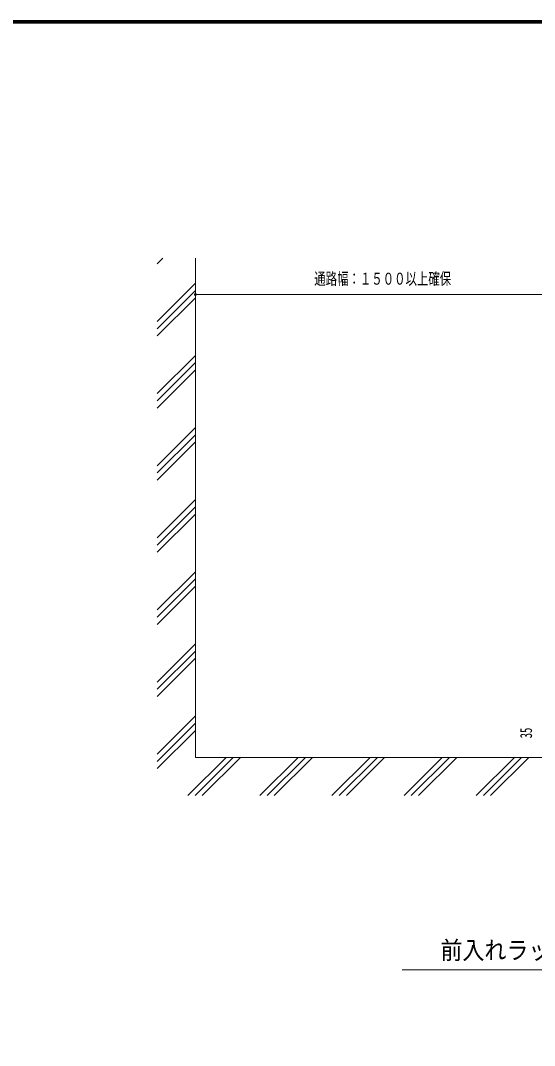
# Model space of a CAD drawing. Units: millimetres, scale not verified. Extents: x -5740 to 5740, y -4020 to 4020.
# Drawn here: x 799 to 2816, y 0 to 4020 of the extents above; entities that cross this region are included whole.
import ezdxf
from ezdxf.enums import TextEntityAlignment as Align

# ---------------------------------------------------------------- set-up
doc = ezdxf.new("R2010")
doc.units = ezdxf.units.MM
doc.header["$LTSCALE"] = 10
for name, color, linetype, lineweight in [('0-3_2-03BODL', 2, 'Continuous', 18), ('0-E_2-F', 3, 'Continuous', 18), ('1-2_F-F4PAPAER', 5, 'Continuous', 18)]:
    doc.layers.add(name, color=color, linetype=linetype, lineweight=lineweight)
doc.styles.add('ＭＳ ゴシック', font='')
doc.styles.get('ＭＳ ゴシック').set_extended_font_data('MS Gothic')

msp = doc.modelspace()

# ---------------------------------------------------------------- linework, layer by layer
at = {"layer": '0-3_2-03BODL', "color": 4}
for p, q in [((1335.32, 3065.94), (1357.89, 3088.51)), ((1335.32, 2839.66), (1485.32, 2989.66)), ((1335.32, 2811.38), (1485.32, 2961.38)), ((1335.32, 2783.09), (1485.32, 2933.09)), ((1335.32, 2556.82), (1485.32, 2706.82)), ((1335.32, 2528.54), (1485.32, 2678.54)), ((1335.32, 2500.25), (1485.32, 2650.25)), ((1335.32, 2273.98), (1485.32, 2423.98)), ((1335.32, 2245.69), (1485.32, 2395.69)), ((1335.32, 2217.41), (1485.32, 2367.41)), ((1335.32, 1991.14), (1485.32, 2141.14)), ((1335.32, 1962.85), (1485.32, 2112.85)), ((1335.32, 1934.57), (1485.32, 2084.57)), ((1335.32, 1708.29), (1485.32, 1858.29)), ((1335.32, 1680.01), (1485.32, 1830.01)), ((1335.32, 1651.72), (1485.32, 1801.72)), ((1335.32, 1425.45), (1485.32, 1575.45)), ((1335.32, 1397.17), (1485.32, 1547.17)), ((1335.32, 1368.88), (1485.32, 1518.88)), ((1335.32, 1142.61), (1485.32, 1292.61)), ((1335.32, 1114.32), (1485.32, 1264.32)), ((1335.32, 1086.04), (1485.32, 1236.04)), ((1455.82, 980.27), (1605.82, 1130.27)), ((1484.11, 980.27), (1634.11, 1130.27)), ((1512.39, 980.27), (1662.39, 1130.27)), ((1738.66, 980.27), (1888.66, 1130.27)), ((1766.95, 980.27), (1916.95, 1130.27)), ((1795.23, 980.27), (1945.23, 1130.27)), ((2021.51, 980.27), (2171.51, 1130.27)), ((2049.79, 980.27), (2199.79, 1130.27)), ((2078.08, 980.27), (2228.08, 1130.27)), ((2304.35, 980.27), (2454.35, 1130.27)), ((2332.63, 980.27), (2482.63, 1130.27)), ((2360.92, 980.27), (2510.92, 1130.27)), ((2587.19, 980.27), (2737.19, 1130.27)), ((2615.48, 980.27), (2765.48, 1130.27)), ((2643.76, 980.27), (2793.76, 1130.27))]:
    msp.add_line(p, q, dxfattribs=at)
at = {"layer": '0-3_2-03BODL', "color": 7}
for p, q in [((1485.32, 1130.27), (1485.32, 3088.51)), ((4915.32, 1130.27), (1485.32, 1130.27))]:
    msp.add_line(p, q, dxfattribs=at)
at = {"layer": '0-E_2-F'}
for p, q in [((2985.32, 2945.18), (1485.32, 2945.18)), ((2297.43, 297.51), (4217.43, 297.51))]:
    msp.add_line(p, q, dxfattribs=at)
for start, end in [(0, 180), (180, 0)]:
    msp.add_arc((1485.32, 2945.18), 4, start, end, dxfattribs=at)
at = {"layer": '1-2_F-F4PAPAER'}
for points in [[(-5740, -4019.87), (5740, -4019.87), (5740, 4020.13), (-5740, 4020.13)], [(-5739, -4018.87), (5739, -4018.87), (5739, 4019.13), (-5739, 4019.13)], [(-5738, -4017.87), (-5738, 4018.13), (5738, 4018.13), (5738, -4017.87)], [(-5737, -4016.87), (5737, -4016.87), (5737, 4017.13), (-5737, 4017.13)], [(-5736, -4015.87), (-5736, 4016.13), (5736, 4016.13), (5736, -4015.87)], [(-5735, -4014.87), (5735, -4014.87), (5735, 4015.13), (-5735, 4015.13)], [(-5734, -4013.87), (-5734, 4014.13), (5734, 4014.13), (5734, -4013.87)], [(-5733, -4012.87), (5733, -4012.87), (5733, 4013.13), (-5733, 4013.13)], [(-5732, -4011.87), (5732, -4011.87), (5732, 4012.13), (-5732, 4012.13)], [(-5731, -4010.87), (5731, -4010.87), (5731, 4011.13), (-5731, 4011.13)], [(-5730, -4009.87), (-5730, 4010.13), (5730, 4010.13), (5730, -4009.87)]]:
    msp.add_lwpolyline(points, close=True, dxfattribs=at)

# ---------------------------------------------------------------- texts
at = {"layer": '0-E_2-F', "color": 7, "style": 'ＭＳ ゴシック'}
for s, height, width, p in [('通路幅：１５００以上確保', 46.89, 0.7, (1951.95, 2969.98)), ('前入れラック側面図\u3000Ｓ＝１／２０', 70.33, 0.9, (2446.94, 317.51))]:
    msp.add_text(s, height=height, dxfattribs=dict(at, width=width)).set_placement(p, align=Align.BOTTOM_LEFT)
at = {"layer": '0-E_2-F', "color": 7, "style": 'ＭＳ ゴシック', "width": 0.65}
msp.add_text('35', height=46.89, rotation=90, dxfattribs=at).set_placement((2820.52, 1205.04), align=Align.BOTTOM_LEFT)

doc.saveas('drawing.dxf')
